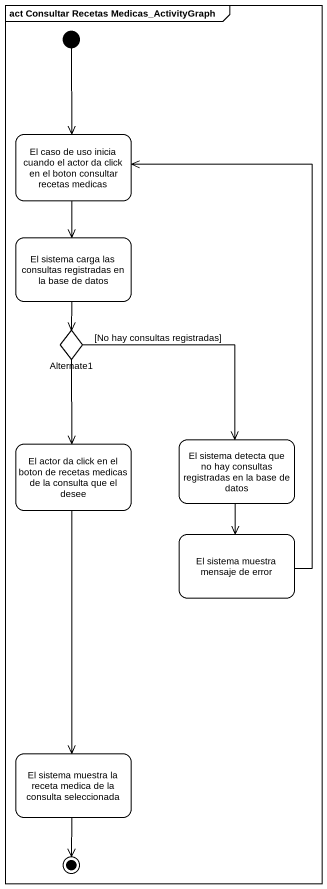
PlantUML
@startuml
mainframe act Consultar Recetas Medicas_ActivityGraph
hide empty description
state "El caso de uso inicia cuando el actor da click en el boton consultar recetas medicas" as El_caso_de_uso_inicia
state "El sistema carga las consultas registradas en la base de datos" as El_sistema_carga_las
state Alternate1 <<choice>>
state "El actor da click en el boton de recetas medicas de la consulta que el desee" as El_actor_da_click_en_el
state "El sistema detecta que no hay consultas registradas en la base de datos" as El_sistema_detecta_que_no
state "El sistema muestra mensaje de error" as El_sistema_muestra_mensaje
state "El sistema muestra la receta medica de la consulta seleccionada" as El_sistema_muestra_la
[*] --> El_caso_de_uso_inicia
El_caso_de_uso_inicia --> El_sistema_carga_las
El_sistema_carga_las --> Alternate1
Alternate1 --> El_actor_da_click_en_el
Alternate1 --> El_sistema_detecta_que_no : [No hay consultas registradas]
El_actor_da_click_en_el --> El_sistema_muestra_la
El_sistema_detecta_que_no --> El_sistema_muestra_mensaje
El_sistema_muestra_mensaje -up-> El_caso_de_uso_inicia
El_sistema_muestra_la --> [*]
@enduml
